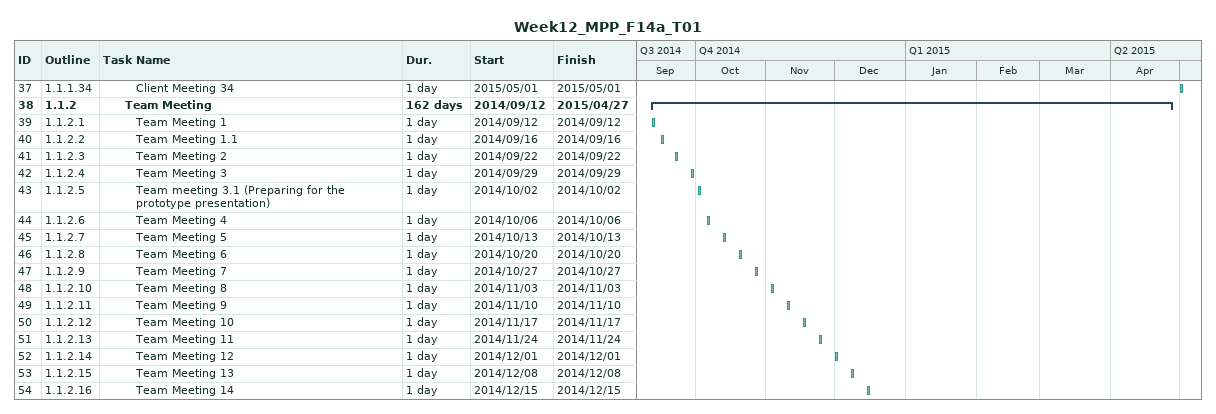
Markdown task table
Week12_MPP_F14a_T01

| ID | WBS | Task | Duration | Start | Finish |
|---|---|---|---|---|---|
| 37 | 1.1.1.34 | Client Meeting 34 | 1d | 2015-05-01 | 2015-05-01 |
| 38 | 1.1.2 | **Team Meeting** | 162d | 2014-09-12 | 2015-04-27 |
| 39 | 1.1.2.1 | Team Meeting 1 | 1d | 2014-09-12 | 2014-09-12 |
| 40 | 1.1.2.2 | Team Meeting 1.1 | 1d | 2014-09-16 | 2014-09-16 |
| 41 | 1.1.2.3 | Team Meeting 2 | 1d | 2014-09-22 | 2014-09-22 |
| 42 | 1.1.2.4 | Team Meeting 3 | 1d | 2014-09-29 | 2014-09-29 |
| 43 | 1.1.2.5 | Team meeting 3.1 (Preparing for the prototype presentation) | 1d | 2014-10-02 | 2014-10-02 |
| 44 | 1.1.2.6 | Team Meeting 4 | 1d | 2014-10-06 | 2014-10-06 |
| 45 | 1.1.2.7 | Team Meeting 5 | 1d | 2014-10-13 | 2014-10-13 |
| 46 | 1.1.2.8 | Team Meeting 6 | 1d | 2014-10-20 | 2014-10-20 |
| 47 | 1.1.2.9 | Team Meeting 7 | 1d | 2014-10-27 | 2014-10-27 |
| 48 | 1.1.2.10 | Team Meeting 8 | 1d | 2014-11-03 | 2014-11-03 |
| 49 | 1.1.2.11 | Team Meeting 9 | 1d | 2014-11-10 | 2014-11-10 |
| 50 | 1.1.2.12 | Team Meeting 10 | 1d | 2014-11-17 | 2014-11-17 |
| 51 | 1.1.2.13 | Team Meeting 11 | 1d | 2014-11-24 | 2014-11-24 |
| 52 | 1.1.2.14 | Team Meeting 12 | 1d | 2014-12-01 | 2014-12-01 |
| 53 | 1.1.2.15 | Team Meeting 13 | 1d | 2014-12-08 | 2014-12-08 |
| 54 | 1.1.2.16 | Team Meeting 14 | 1d | 2014-12-15 | 2014-12-15 |
